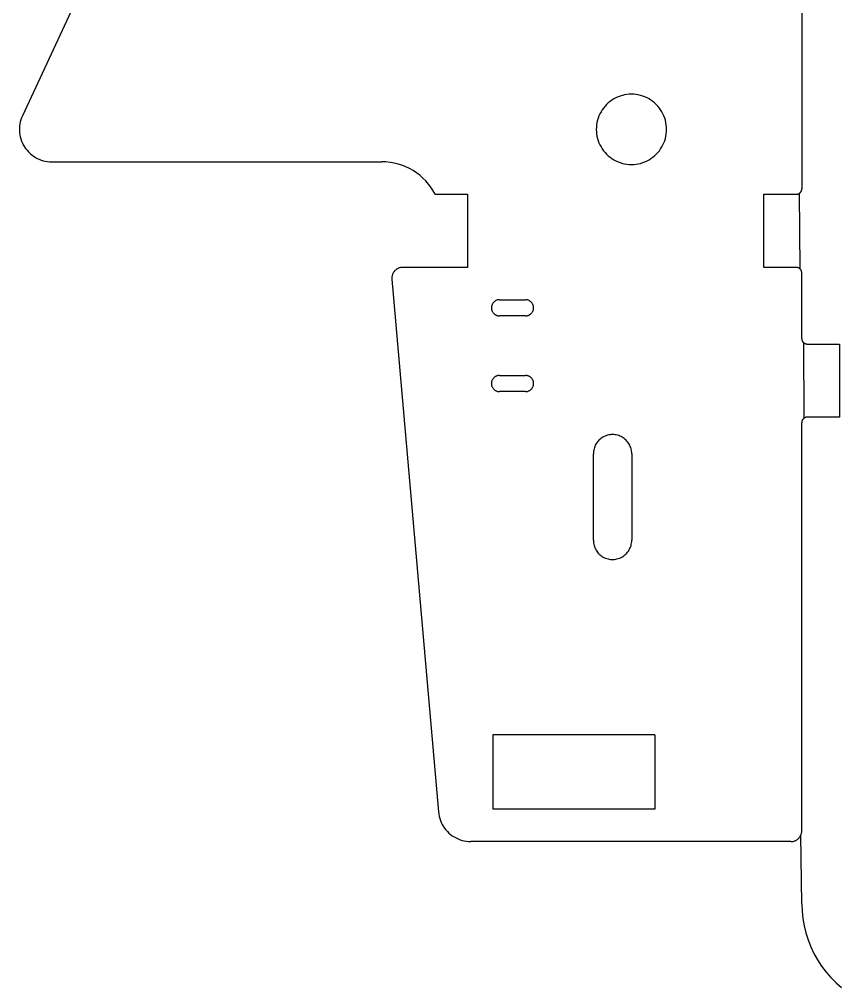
# Model space of a CAD drawing. Extents: x -22.3 to 21.7, y -13.4 to 13.4.
# Drawn here: x 11.323 to 14.313, y -2.059 to 1.467 of the extents above; entities that cross this region are included whole.
import ezdxf

# ---------------------------------------------------------------- set-up
doc = ezdxf.new("R2010")
doc.units = 0
doc.header["$MEASUREMENT"] = 0
doc.layers.get('0').update_dxf_attribs({"linetype": 'CONTINUOUS'})

msp = doc.modelspace()

# ---------------------------------------------------------------- linework, layer by layer
for p, q in [((12.2053, 2.9839), (11.3343, 1.116)), ((14.1719, 2.3357), (14.1719, 0.8496)), ((13.474, 1.1676), (13.4675, 1.1623)), ((13.4808, 1.1725), (13.474, 1.1676)), ((13.4879, 1.1769), (13.4808, 1.1725)), ((13.4953, 1.1809), (13.4879, 1.1769)), ((13.5029, 1.1843), (13.4953, 1.1809)), ((13.5107, 1.1873), (13.5029, 1.1843)), ((13.5187, 1.1897), (13.5107, 1.1873)), ((13.5269, 1.1916), (13.5187, 1.1897)), ((13.5352, 1.193), (13.5269, 1.1916)), ((13.5435, 1.1938), (13.5352, 1.193)), ((13.5519, 1.1941), (13.5435, 1.1938)), ((13.5602, 1.1938), (13.5519, 1.1941)), ((13.5686, 1.193), (13.5602, 1.1938)), ((13.5768, 1.1916), (13.5686, 1.193)), ((13.585, 1.1897), (13.5768, 1.1916)), ((13.593, 1.1873), (13.585, 1.1897)), ((13.6008, 1.1843), (13.593, 1.1873)), ((13.6085, 1.1809), (13.6008, 1.1843)), ((13.6158, 1.1769), (13.6085, 1.1809)), ((13.6229, 1.1725), (13.6158, 1.1769)), ((13.6298, 1.1676), (13.6229, 1.1725)), ((13.6362, 1.1623), (13.6298, 1.1676)), ((13.441, 1.1301), (13.4371, 1.1227)), ((13.4455, 1.1372), (13.441, 1.1301)), ((13.4503, 1.144), (13.4455, 1.1372)), ((13.4557, 1.1505), (13.4503, 1.144)), ((13.4614, 1.1566), (13.4557, 1.1505)), ((13.4675, 1.1623), (13.4614, 1.1566)), ((13.6423, 1.1566), (13.6362, 1.1623)), ((13.6481, 1.1505), (13.6423, 1.1566)), ((13.6534, 1.144), (13.6481, 1.1505)), ((13.6582, 1.1372), (13.6534, 1.144)), ((13.6627, 1.1301), (13.6582, 1.1372)), ((13.6666, 1.1227), (13.6627, 1.1301)), ((11.3265, 1.0937), (11.3249, 1.086)), ((11.3286, 1.1013), (11.3265, 1.0937)), ((11.3312, 1.1088), (11.3286, 1.1013)), ((11.3343, 1.116), (11.3312, 1.1088)), ((13.4283, 1.0992), (13.4264, 1.0911)), ((13.4307, 1.1073), (13.4283, 1.0992)), ((13.4336, 1.1151), (13.4307, 1.1073)), ((13.4371, 1.1227), (13.4336, 1.1151)), ((13.6701, 1.1151), (13.6666, 1.1227)), ((13.673, 1.1073), (13.6701, 1.1151)), ((13.6755, 1.0992), (13.673, 1.1073)), ((13.6774, 1.0911), (13.6755, 1.0992)), ((11.3238, 1.0781), (11.3233, 1.0702)), ((11.3233, 1.0702), (11.3233, 1.0623)), ((11.3233, 1.0623), (11.3238, 1.0545)), ((11.3249, 1.086), (11.3238, 1.0781)), ((13.4242, 1.0745), (13.4239, 1.0661)), ((13.4239, 1.0661), (13.4242, 1.0578)), ((13.425, 1.0828), (13.4242, 1.0745)), ((13.4242, 1.0578), (13.425, 1.0494)), ((13.4264, 1.0911), (13.425, 1.0828)), ((13.6787, 1.0828), (13.6774, 1.0911)), ((13.6795, 1.0745), (13.6787, 1.0828)), ((13.6787, 1.0494), (13.6795, 1.0578)), ((13.6798, 1.0661), (13.6795, 1.0745)), ((13.6795, 1.0578), (13.6798, 1.0661)), ((11.3238, 1.0545), (11.3248, 1.0466)), ((11.3248, 1.0466), (11.3264, 1.0389)), ((11.3264, 1.0389), (11.3285, 1.0313)), ((11.3285, 1.0313), (11.3311, 1.0238)), ((11.3311, 1.0238), (11.3341, 1.0165)), ((13.425, 1.0494), (13.4264, 1.0412)), ((13.4264, 1.0412), (13.4283, 1.033)), ((13.4283, 1.033), (13.4307, 1.025)), ((13.4307, 1.025), (13.4336, 1.0172)), ((13.6701, 1.0172), (13.673, 1.025)), ((13.673, 1.025), (13.6755, 1.033)), ((13.6755, 1.033), (13.6774, 1.0412)), ((13.6774, 1.0412), (13.6787, 1.0494)), ((11.3341, 1.0165), (11.3377, 1.0095)), ((11.3377, 1.0095), (11.3417, 1.0027)), ((11.3417, 1.0027), (11.3462, 0.9961)), ((11.3462, 0.9961), (11.3511, 0.9899)), ((11.3511, 0.9899), (11.3564, 0.9841)), ((13.4336, 1.0172), (13.4371, 1.0095)), ((13.4371, 1.0095), (13.441, 1.0021)), ((13.441, 1.0021), (13.4455, 0.995)), ((13.4455, 0.995), (13.4503, 0.9882)), ((13.4503, 0.9882), (13.4557, 0.9818)), ((13.6481, 0.9818), (13.6534, 0.9882)), ((13.6534, 0.9882), (13.6582, 0.995)), ((13.6582, 0.995), (13.6627, 1.0021)), ((13.6627, 1.0021), (13.6666, 1.0095)), ((13.6666, 1.0095), (13.6701, 1.0172)), ((11.3564, 0.9841), (11.362, 0.9786)), ((11.362, 0.9786), (11.3681, 0.9735)), ((11.3681, 0.9735), (11.3744, 0.9688)), ((11.3744, 0.9688), (11.3811, 0.9645)), ((11.3811, 0.9645), (11.388, 0.9607)), ((11.388, 0.9607), (11.3952, 0.9574)), ((11.3952, 0.9574), (11.4026, 0.9546)), ((11.4026, 0.9546), (11.4101, 0.9522)), ((11.4101, 0.9522), (11.4178, 0.9504)), ((13.4557, 0.9818), (13.4614, 0.9756)), ((13.4614, 0.9756), (13.4675, 0.9699)), ((13.4675, 0.9699), (13.474, 0.9646)), ((13.474, 0.9646), (13.4808, 0.9597)), ((13.4808, 0.9597), (13.4879, 0.9553)), ((13.4879, 0.9553), (13.4953, 0.9514)), ((13.6085, 0.9514), (13.6158, 0.9553)), ((13.6158, 0.9553), (13.6229, 0.9597)), ((13.6229, 0.9597), (13.6298, 0.9646)), ((13.6298, 0.9646), (13.6362, 0.9699)), ((13.6362, 0.9699), (13.6423, 0.9756)), ((13.6423, 0.9756), (13.6481, 0.9818)), ((11.4178, 0.9504), (11.4256, 0.9491)), ((11.4256, 0.9491), (11.4334, 0.9483)), ((11.4334, 0.9483), (11.4413, 0.948)), ((11.4413, 0.948), (12.6432, 0.948)), ((12.6581, 0.9475), (12.6432, 0.948)), ((12.673, 0.946), (12.6581, 0.9475)), ((12.6877, 0.9434), (12.673, 0.946)), ((12.7022, 0.9399), (12.6877, 0.9434)), ((12.7164, 0.9354), (12.7022, 0.9399)), ((12.7303, 0.9299), (12.7164, 0.9354)), ((12.7438, 0.9235), (12.7303, 0.9299)), ((12.7568, 0.9162), (12.7438, 0.9235)), ((13.4953, 0.9514), (13.5029, 0.9479)), ((13.5029, 0.9479), (13.5107, 0.945)), ((13.5107, 0.945), (13.5187, 0.9425)), ((13.5187, 0.9425), (13.5269, 0.9406)), ((13.5269, 0.9406), (13.5352, 0.9393)), ((13.5352, 0.9393), (13.5435, 0.9384)), ((13.5435, 0.9384), (13.5519, 0.9382)), ((13.5519, 0.9382), (13.5602, 0.9384)), ((13.5602, 0.9384), (13.5686, 0.9393)), ((13.5686, 0.9393), (13.5768, 0.9406)), ((13.5768, 0.9406), (13.585, 0.9425)), ((13.585, 0.9425), (13.593, 0.945)), ((13.593, 0.945), (13.6008, 0.9479)), ((13.6008, 0.9479), (13.6085, 0.9514)), ((12.7693, 0.908), (12.7568, 0.9162)), ((12.7812, 0.8989), (12.7693, 0.908)), ((12.7924, 0.8891), (12.7812, 0.8989)), ((12.803, 0.8786), (12.7924, 0.8891)), ((12.8128, 0.8673), (12.803, 0.8786)), ((12.8218, 0.8554), (12.8128, 0.8673)), ((12.83, 0.8429), (12.8218, 0.8554)), ((14.1716, 0.8457), (14.1718, 0.847)), ((14.1718, 0.847), (14.1719, 0.8483)), ((14.1719, 0.8483), (14.1719, 0.8496)), ((12.8373, 0.8299), (12.83, 0.8429)), ((12.8373, 0.8299), (12.9554, 0.8299)), ((12.9554, 0.8299), (12.9554, 0.5638)), ((14.0341, 0.5638), (14.0341, 0.8299)), ((14.0341, 0.8299), (14.1523, 0.8299)), ((14.1523, 0.8299), (14.1535, 0.8299)), ((14.1535, 0.8299), (14.1548, 0.8301)), ((14.1548, 0.8301), (14.1561, 0.8303)), ((14.1561, 0.8303), (14.1573, 0.8306)), ((14.1573, 0.8306), (14.1586, 0.8309)), ((14.1586, 0.8309), (14.1598, 0.8314)), ((14.1598, 0.8314), (14.161, 0.8319)), ((14.161, 0.8319), (14.1621, 0.8325)), ((14.1621, 0.8325), (14.1632, 0.8332)), ((14.1632, 0.8332), (14.1642, 0.834)), ((14.1642, 0.834), (14.1652, 0.8348)), ((14.1657, 0.5585), (14.1642, 0.834)), ((14.1652, 0.8348), (14.1662, 0.8357)), ((14.1662, 0.8357), (14.1671, 0.8366)), ((14.1671, 0.8366), (14.1679, 0.8376)), ((14.1679, 0.8376), (14.1686, 0.8387)), ((14.1686, 0.8387), (14.1693, 0.8397)), ((14.1693, 0.8397), (14.1699, 0.8409)), ((14.1699, 0.8409), (14.1704, 0.8421)), ((14.1704, 0.8421), (14.1709, 0.8433)), ((14.1709, 0.8433), (14.1713, 0.8445)), ((14.1713, 0.8445), (14.1716, 0.8457)), ((12.6801, 0.5314), (12.6797, 0.5288)), ((12.6806, 0.5339), (12.6801, 0.5314)), ((12.6814, 0.5364), (12.6806, 0.5339)), ((12.6822, 0.5389), (12.6814, 0.5364)), ((12.6833, 0.5413), (12.6822, 0.5389)), ((12.6845, 0.5436), (12.6833, 0.5413)), ((12.6858, 0.5458), (12.6845, 0.5436)), ((12.6873, 0.548), (12.6858, 0.5458)), ((12.6889, 0.55), (12.6873, 0.548)), ((12.6907, 0.5519), (12.6889, 0.55)), ((12.6926, 0.5537), (12.6907, 0.5519)), ((12.6946, 0.5554), (12.6926, 0.5537)), ((12.6967, 0.557), (12.6946, 0.5554)), ((12.6989, 0.5583), (12.6967, 0.557)), ((12.7012, 0.5596), (12.6989, 0.5583)), ((12.7036, 0.5607), (12.7012, 0.5596)), ((12.706, 0.5616), (12.7036, 0.5607)), ((12.7085, 0.5624), (12.706, 0.5616)), ((12.7111, 0.563), (12.7085, 0.5624)), ((12.7136, 0.5634), (12.7111, 0.563)), ((12.7162, 0.5637), (12.7136, 0.5634)), ((12.7188, 0.5638), (12.7162, 0.5637)), ((12.9554, 0.5638), (12.7188, 0.5638)), ((14.1523, 0.5638), (14.0341, 0.5638)), ((14.1536, 0.5637), (14.1523, 0.5638)), ((14.1549, 0.5636), (14.1536, 0.5637)), ((14.1563, 0.5634), (14.1549, 0.5636)), ((14.1576, 0.563), (14.1563, 0.5634)), ((14.1588, 0.5626), (14.1576, 0.563)), ((14.1601, 0.5621), (14.1588, 0.5626)), ((14.1613, 0.5616), (14.1601, 0.5621)), ((14.1625, 0.5609), (14.1613, 0.5616)), ((14.1636, 0.5602), (14.1625, 0.5609)), ((14.1647, 0.5593), (14.1636, 0.5602)), ((14.1657, 0.5585), (14.1647, 0.5593)), ((14.1666, 0.5575), (14.1657, 0.5585)), ((14.1675, 0.5565), (14.1666, 0.5575)), ((14.1683, 0.5554), (14.1675, 0.5565)), ((14.1691, 0.5543), (14.1683, 0.5554)), ((14.1697, 0.5531), (14.1691, 0.5543)), ((14.1703, 0.5519), (14.1697, 0.5531)), ((14.1708, 0.5507), (14.1703, 0.5519)), ((14.1712, 0.5494), (14.1708, 0.5507)), ((14.1715, 0.5481), (14.1712, 0.5494)), ((14.1718, 0.5468), (14.1715, 0.5481)), ((14.1719, 0.5454), (14.1718, 0.5468)), ((14.1719, 0.5441), (14.1719, 0.5454)), ((14.1719, 0.3043), (14.1719, 0.5441)), ((12.6797, 0.5288), (12.6795, 0.5262)), ((12.6795, 0.5262), (12.6795, 0.5236)), ((12.6795, 0.5236), (12.6796, 0.521)), ((12.6796, 0.521), (12.8493, -1.4189)), ((13.043, 0.4242), (13.0426, 0.4223)), ((13.0436, 0.426), (13.043, 0.4242)), ((13.0443, 0.4278), (13.0436, 0.426)), ((13.0451, 0.4296), (13.0443, 0.4278)), ((13.046, 0.4313), (13.0451, 0.4296)), ((13.047, 0.4329), (13.046, 0.4313)), ((13.0481, 0.4345), (13.047, 0.4329)), ((13.0493, 0.436), (13.0481, 0.4345)), ((13.0507, 0.4374), (13.0493, 0.436)), ((13.0521, 0.4387), (13.0507, 0.4374)), ((13.0536, 0.4399), (13.0521, 0.4387)), ((13.0551, 0.4411), (13.0536, 0.4399)), ((13.0568, 0.4421), (13.0551, 0.4411)), ((13.0585, 0.443), (13.0568, 0.4421)), ((13.0602, 0.4438), (13.0585, 0.443)), ((13.0621, 0.4445), (13.0602, 0.4438)), ((13.0639, 0.445), (13.0621, 0.4445)), ((13.0658, 0.4455), (13.0639, 0.445)), ((13.0677, 0.4458), (13.0658, 0.4455)), ((13.0696, 0.446), (13.0677, 0.4458)), ((13.0715, 0.446), (13.0696, 0.446)), ((13.0715, 0.446), (13.166, 0.446)), ((13.168, 0.446), (13.166, 0.446)), ((13.1699, 0.4458), (13.168, 0.446)), ((13.1718, 0.4455), (13.1699, 0.4458)), ((13.1737, 0.445), (13.1718, 0.4455)), ((13.1755, 0.4445), (13.1737, 0.445)), ((13.1773, 0.4438), (13.1755, 0.4445)), ((13.1791, 0.443), (13.1773, 0.4438)), ((13.1808, 0.4421), (13.1791, 0.443)), ((13.1824, 0.4411), (13.1808, 0.4421)), ((13.184, 0.4399), (13.1824, 0.4411)), ((13.1855, 0.4387), (13.184, 0.4399)), ((13.1869, 0.4374), (13.1855, 0.4387)), ((13.1882, 0.436), (13.1869, 0.4374)), ((13.1895, 0.4345), (13.1882, 0.436)), ((13.1906, 0.4329), (13.1895, 0.4345)), ((13.1916, 0.4313), (13.1906, 0.4329)), ((13.1925, 0.4296), (13.1916, 0.4313)), ((13.1933, 0.4278), (13.1925, 0.4296)), ((13.194, 0.426), (13.1933, 0.4278)), ((13.1946, 0.4242), (13.194, 0.426)), ((13.195, 0.4223), (13.1946, 0.4242)), ((13.0421, 0.4184), (13.042, 0.4165)), ((13.042, 0.4165), (13.0421, 0.4146)), ((13.0423, 0.4204), (13.0421, 0.4184)), ((13.0421, 0.4146), (13.0423, 0.4127)), ((13.0426, 0.4223), (13.0423, 0.4204)), ((13.0423, 0.4127), (13.0426, 0.4108)), ((13.0426, 0.4108), (13.043, 0.4089)), ((13.043, 0.4089), (13.0436, 0.407)), ((13.0436, 0.407), (13.0443, 0.4052)), ((13.0443, 0.4052), (13.0451, 0.4035)), ((13.0451, 0.4035), (13.046, 0.4018)), ((13.046, 0.4018), (13.047, 0.4001)), ((13.047, 0.4001), (13.0481, 0.3985)), ((13.0481, 0.3985), (13.0493, 0.397)), ((13.0493, 0.397), (13.0507, 0.3956)), ((13.0507, 0.3956), (13.0521, 0.3943)), ((13.0521, 0.3943), (13.0536, 0.3931)), ((13.0536, 0.3931), (13.0551, 0.392)), ((13.0551, 0.392), (13.0568, 0.3909)), ((13.0568, 0.3909), (13.0585, 0.39)), ((13.0585, 0.39), (13.0602, 0.3892)), ((13.0602, 0.3892), (13.0621, 0.3886)), ((13.0621, 0.3886), (13.0639, 0.388)), ((13.0639, 0.388), (13.0658, 0.3876)), ((13.1718, 0.3876), (13.1737, 0.388)), ((13.1737, 0.388), (13.1755, 0.3886)), ((13.1755, 0.3886), (13.1773, 0.3892)), ((13.1773, 0.3892), (13.1791, 0.39)), ((13.1791, 0.39), (13.1808, 0.3909)), ((13.1808, 0.3909), (13.1824, 0.392)), ((13.1824, 0.392), (13.184, 0.3931)), ((13.184, 0.3931), (13.1855, 0.3943)), ((13.1855, 0.3943), (13.1869, 0.3956)), ((13.1869, 0.3956), (13.1882, 0.397)), ((13.1882, 0.397), (13.1895, 0.3985)), ((13.1895, 0.3985), (13.1906, 0.4001)), ((13.1906, 0.4001), (13.1916, 0.4018)), ((13.1916, 0.4018), (13.1925, 0.4035)), ((13.1925, 0.4035), (13.1933, 0.4052)), ((13.1933, 0.4052), (13.194, 0.407)), ((13.194, 0.407), (13.1946, 0.4089)), ((13.1946, 0.4089), (13.195, 0.4108)), ((13.1953, 0.4204), (13.195, 0.4223)), ((13.195, 0.4108), (13.1953, 0.4127)), ((13.1955, 0.4184), (13.1953, 0.4204)), ((13.1953, 0.4127), (13.1955, 0.4146)), ((13.1956, 0.4165), (13.1955, 0.4184)), ((13.1955, 0.4146), (13.1956, 0.4165)), ((13.0658, 0.3876), (13.0677, 0.3872)), ((13.0677, 0.3872), (13.0696, 0.3871)), ((13.0696, 0.3871), (13.0715, 0.387)), ((13.166, 0.387), (13.0715, 0.387)), ((13.166, 0.387), (13.168, 0.3871)), ((13.168, 0.3871), (13.1699, 0.3872)), ((13.1699, 0.3872), (13.1718, 0.3876)), ((14.1719, 0.3043), (14.172, 0.3029)), ((14.172, 0.3029), (14.1721, 0.3016)), ((14.1721, 0.3016), (14.1723, 0.3003)), ((14.1721, 0.3016), (14.1727, 0.299)), ((14.1723, 0.3003), (14.1727, 0.299)), ((14.1727, 0.299), (14.1731, 0.2977)), ((14.1727, 0.299), (14.1736, 0.2964)), ((14.1731, 0.2977), (14.1736, 0.2964)), ((14.1736, 0.2964), (14.1741, 0.2952)), ((14.1741, 0.2952), (14.1748, 0.294)), ((14.1748, 0.294), (14.1755, 0.2929)), ((14.1755, 0.2929), (14.1764, 0.2918)), ((14.1764, 0.2918), (14.1772, 0.2908)), ((14.1772, 0.2908), (14.1782, 0.2899)), ((14.1782, 0.2899), (14.1792, 0.289)), ((14.1782, 0.2899), (14.1796, 0.0144)), ((14.1792, 0.289), (14.1803, 0.2882)), ((14.1803, 0.2882), (14.1814, 0.2874)), ((14.1814, 0.2874), (14.1826, 0.2868)), ((14.1826, 0.2868), (14.1838, 0.2862)), ((14.1838, 0.2862), (14.185, 0.2857)), ((14.185, 0.2857), (14.1863, 0.2853)), ((14.1863, 0.2853), (14.1876, 0.285)), ((14.1876, 0.285), (14.1889, 0.2848)), ((14.1889, 0.2848), (14.1903, 0.2846)), ((14.1903, 0.2846), (14.1916, 0.2846)), ((14.1916, 0.2846), (14.3097, 0.2846)), ((14.3097, 0.2846), (14.3097, 0.0184)), ((13.0422, 0.1439), (13.042, 0.1419)), ((13.042, 0.1419), (13.042, 0.1399)), ((13.0424, 0.1458), (13.0422, 0.1439)), ((13.0428, 0.1478), (13.0424, 0.1458)), ((13.0433, 0.1497), (13.0428, 0.1478)), ((13.044, 0.1515), (13.0433, 0.1497)), ((13.0448, 0.1534), (13.044, 0.1515)), ((13.0456, 0.1551), (13.0448, 0.1534)), ((13.0467, 0.1568), (13.0456, 0.1551)), ((13.0478, 0.1584), (13.0467, 0.1568)), ((13.049, 0.16), (13.0478, 0.1584)), ((13.0503, 0.1615), (13.049, 0.16)), ((13.0517, 0.1628), (13.0503, 0.1615)), ((13.0532, 0.1641), (13.0517, 0.1628)), ((13.0548, 0.1653), (13.0532, 0.1641)), ((13.0565, 0.1663), (13.0548, 0.1653)), ((13.0582, 0.1673), (13.0565, 0.1663)), ((13.06, 0.1681), (13.0582, 0.1673)), ((13.0619, 0.1688), (13.06, 0.1681)), ((13.0637, 0.1694), (13.0619, 0.1688)), ((13.0657, 0.1699), (13.0637, 0.1694)), ((13.0676, 0.1702), (13.0657, 0.1699)), ((13.0696, 0.1704), (13.0676, 0.1702)), ((13.0715, 0.1705), (13.0696, 0.1704)), ((13.0715, 0.1705), (13.166, 0.1705)), ((13.168, 0.1704), (13.166, 0.1705)), ((13.17, 0.1702), (13.168, 0.1704)), ((13.1719, 0.1699), (13.17, 0.1702)), ((13.1738, 0.1694), (13.1719, 0.1699)), ((13.1757, 0.1688), (13.1738, 0.1694)), ((13.1776, 0.1681), (13.1757, 0.1688)), ((13.1793, 0.1673), (13.1776, 0.1681)), ((13.1811, 0.1663), (13.1793, 0.1673)), ((13.1827, 0.1653), (13.1811, 0.1663)), ((13.1843, 0.1641), (13.1827, 0.1653)), ((13.1858, 0.1628), (13.1843, 0.1641)), ((13.1873, 0.1615), (13.1858, 0.1628)), ((13.1886, 0.16), (13.1873, 0.1615)), ((13.1898, 0.1584), (13.1886, 0.16)), ((13.1909, 0.1568), (13.1898, 0.1584)), ((13.1919, 0.1551), (13.1909, 0.1568)), ((13.1928, 0.1534), (13.1919, 0.1551)), ((13.1936, 0.1515), (13.1928, 0.1534)), ((13.1942, 0.1497), (13.1936, 0.1515)), ((13.1948, 0.1478), (13.1942, 0.1497)), ((13.1951, 0.1458), (13.1948, 0.1478)), ((13.1954, 0.1439), (13.1951, 0.1458)), ((13.1955, 0.1419), (13.1954, 0.1439)), ((13.1955, 0.1399), (13.1955, 0.1419)), ((13.042, 0.1399), (13.0422, 0.138)), ((13.0422, 0.138), (13.0424, 0.136)), ((13.0424, 0.136), (13.0428, 0.1341)), ((13.0428, 0.1341), (13.0433, 0.1322)), ((13.0433, 0.1322), (13.044, 0.1303)), ((13.044, 0.1303), (13.0448, 0.1285)), ((13.0448, 0.1285), (13.0456, 0.1267)), ((13.0456, 0.1267), (13.0467, 0.125)), ((13.0467, 0.125), (13.0478, 0.1234)), ((13.0478, 0.1234), (13.049, 0.1219)), ((13.049, 0.1219), (13.0503, 0.1204)), ((13.0503, 0.1204), (13.0517, 0.119)), ((13.0517, 0.119), (13.0532, 0.1178)), ((13.0532, 0.1178), (13.0548, 0.1166)), ((13.0548, 0.1166), (13.0565, 0.1155)), ((13.0565, 0.1155), (13.0582, 0.1146)), ((13.0582, 0.1146), (13.06, 0.1137)), ((13.06, 0.1137), (13.0619, 0.113)), ((13.0619, 0.113), (13.0637, 0.1124)), ((13.0637, 0.1124), (13.0657, 0.112)), ((13.0657, 0.112), (13.0676, 0.1117)), ((13.0676, 0.1117), (13.0696, 0.1115)), ((13.0696, 0.1115), (13.0715, 0.1114)), ((13.166, 0.1114), (13.0715, 0.1114)), ((13.166, 0.1114), (13.168, 0.1115)), ((13.168, 0.1115), (13.17, 0.1117)), ((13.17, 0.1117), (13.1719, 0.112)), ((13.1719, 0.112), (13.1738, 0.1124)), ((13.1738, 0.1124), (13.1757, 0.113)), ((13.1757, 0.113), (13.1776, 0.1137)), ((13.1776, 0.1137), (13.1793, 0.1146)), ((13.1793, 0.1146), (13.1811, 0.1155)), ((13.1811, 0.1155), (13.1827, 0.1166)), ((13.1827, 0.1166), (13.1843, 0.1178)), ((13.1843, 0.1178), (13.1858, 0.119)), ((13.1858, 0.119), (13.1873, 0.1204)), ((13.1873, 0.1204), (13.1886, 0.1219)), ((13.1886, 0.1219), (13.1898, 0.1234)), ((13.1898, 0.1234), (13.1909, 0.125)), ((13.1909, 0.125), (13.1919, 0.1267)), ((13.1919, 0.1267), (13.1928, 0.1285)), ((13.1928, 0.1285), (13.1936, 0.1303)), ((13.1936, 0.1303), (13.1942, 0.1322)), ((13.1942, 0.1322), (13.1948, 0.1341)), ((13.1948, 0.1341), (13.1951, 0.136)), ((13.1951, 0.136), (13.1954, 0.138)), ((13.1954, 0.138), (13.1955, 0.1399)), ((14.172, 0), (14.1719, -0.0012)), ((14.1721, 0.0013), (14.172, 0)), ((14.1723, 0.0026), (14.1721, 0.0013)), ((14.1726, 0.0039), (14.1723, 0.0026)), ((14.1734, 0.0063), (14.1726, 0.0039)), ((14.173, 0.0051), (14.1726, 0.0039)), ((14.1734, 0.0063), (14.173, 0.0051)), ((14.174, 0.0075), (14.1734, 0.0063)), ((14.1746, 0.0086), (14.174, 0.0075)), ((14.1753, 0.0097), (14.1746, 0.0086)), ((14.176, 0.0107), (14.1753, 0.0097)), ((14.1768, 0.0117), (14.176, 0.0107)), ((14.1777, 0.0127), (14.1768, 0.0117)), ((14.1786, 0.0136), (14.1777, 0.0127)), ((14.1796, 0.0144), (14.1786, 0.0136)), ((14.1807, 0.0151), (14.1796, 0.0144)), ((14.1818, 0.0158), (14.1807, 0.0151)), ((14.1829, 0.0164), (14.1818, 0.0158)), ((14.1841, 0.0169), (14.1829, 0.0164)), ((14.1853, 0.0174), (14.1841, 0.0169)), ((14.1865, 0.0178), (14.1853, 0.0174)), ((14.1878, 0.0181), (14.1865, 0.0178)), ((14.1891, 0.0183), (14.1878, 0.0181)), ((14.1903, 0.0184), (14.1891, 0.0183)), ((14.1916, 0.0184), (14.1903, 0.0184)), ((14.3097, 0.0184), (14.1916, 0.0184)), ((14.1719, -1.4873), (14.1719, -0.0012)), ((13.4304, -0.0689), (13.4275, -0.0724)), ((13.4335, -0.0656), (13.4304, -0.0689)), ((13.4369, -0.0624), (13.4335, -0.0656)), ((13.4404, -0.0595), (13.4369, -0.0624)), ((13.4441, -0.0569), (13.4404, -0.0595)), ((13.448, -0.0545), (13.4441, -0.0569)), ((13.4521, -0.0523), (13.448, -0.0545)), ((13.4562, -0.0504), (13.4521, -0.0523)), ((13.4605, -0.0488), (13.4562, -0.0504)), ((13.4649, -0.0475), (13.4605, -0.0488)), ((13.4693, -0.0464), (13.4649, -0.0475)), ((13.4738, -0.0457), (13.4693, -0.0464)), ((13.4784, -0.0452), (13.4738, -0.0457)), ((13.483, -0.0451), (13.4784, -0.0452)), ((13.4875, -0.0452), (13.483, -0.0451)), ((13.4921, -0.0457), (13.4875, -0.0452)), ((13.4966, -0.0464), (13.4921, -0.0457)), ((13.501, -0.0475), (13.4966, -0.0464)), ((13.5054, -0.0488), (13.501, -0.0475)), ((13.5097, -0.0504), (13.5054, -0.0488)), ((13.5139, -0.0523), (13.5097, -0.0504)), ((13.5179, -0.0545), (13.5139, -0.0523)), ((13.5218, -0.0569), (13.5179, -0.0545)), ((13.5255, -0.0595), (13.5218, -0.0569)), ((13.529, -0.0624), (13.5255, -0.0595)), ((13.5324, -0.0656), (13.529, -0.0624)), ((13.5355, -0.0689), (13.5324, -0.0656)), ((13.5384, -0.0724), (13.5355, -0.0689)), ((13.4144, -0.1013), (13.4137, -0.1059)), ((13.4155, -0.0969), (13.4144, -0.1013)), ((13.4168, -0.0925), (13.4155, -0.0969)), ((13.4184, -0.0882), (13.4168, -0.0925)), ((13.4203, -0.0841), (13.4184, -0.0882)), ((13.4224, -0.08), (13.4203, -0.0841)), ((13.4249, -0.0762), (13.4224, -0.08)), ((13.4275, -0.0724), (13.4249, -0.0762)), ((13.5411, -0.0762), (13.5384, -0.0724)), ((13.5435, -0.08), (13.5411, -0.0762)), ((13.5456, -0.0841), (13.5435, -0.08)), ((13.5475, -0.0882), (13.5456, -0.0841)), ((13.5491, -0.0925), (13.5475, -0.0882)), ((13.5505, -0.0969), (13.5491, -0.0925)), ((13.5515, -0.1013), (13.5505, -0.0969)), ((13.5522, -0.1059), (13.5515, -0.1013)), ((13.4132, -0.1104), (13.4131, -0.115)), ((13.4131, -0.4299), (13.4131, -0.115)), ((13.4137, -0.1059), (13.4132, -0.1104)), ((13.5527, -0.1104), (13.5522, -0.1059)), ((13.5528, -0.115), (13.5527, -0.1104)), ((13.5528, -0.115), (13.5528, -0.4299)), ((13.4131, -0.4299), (13.4132, -0.4346)), ((13.4132, -0.4346), (13.4137, -0.4393)), ((13.4137, -0.4393), (13.4145, -0.4439)), ((13.4145, -0.4439), (13.4156, -0.4484)), ((13.4156, -0.4484), (13.4169, -0.4529)), ((13.4169, -0.4529), (13.4186, -0.4572)), ((13.4186, -0.4572), (13.4206, -0.4615)), ((13.5453, -0.4615), (13.5473, -0.4572)), ((13.5473, -0.4572), (13.549, -0.4529)), ((13.549, -0.4529), (13.5504, -0.4484)), ((13.5504, -0.4484), (13.5514, -0.4439)), ((13.5514, -0.4439), (13.5522, -0.4393)), ((13.5522, -0.4393), (13.5527, -0.4346)), ((13.5527, -0.4346), (13.5528, -0.4299)), ((13.4206, -0.4615), (13.4228, -0.4656)), ((13.4228, -0.4656), (13.4253, -0.4695)), ((13.4253, -0.4695), (13.4281, -0.4732)), ((13.4281, -0.4732), (13.4311, -0.4768)), ((13.4311, -0.4768), (13.4344, -0.4802)), ((13.4344, -0.4802), (13.4378, -0.4833)), ((13.4378, -0.4833), (13.4415, -0.4862)), ((13.4415, -0.4862), (13.4454, -0.4888)), ((13.4454, -0.4888), (13.4494, -0.4912)), ((13.4494, -0.4912), (13.4535, -0.4933)), ((13.4535, -0.4933), (13.4578, -0.4952)), ((13.5081, -0.4952), (13.5124, -0.4933)), ((13.5124, -0.4933), (13.5165, -0.4912)), ((13.5165, -0.4912), (13.5206, -0.4888)), ((13.5206, -0.4888), (13.5244, -0.4862)), ((13.5244, -0.4862), (13.5281, -0.4833)), ((13.5281, -0.4833), (13.5315, -0.4802)), ((13.5315, -0.4802), (13.5348, -0.4768)), ((13.5348, -0.4768), (13.5378, -0.4732)), ((13.5378, -0.4732), (13.5406, -0.4695)), ((13.5406, -0.4695), (13.5431, -0.4656)), ((13.5431, -0.4656), (13.5453, -0.4615)), ((13.4578, -0.4952), (13.4623, -0.4967)), ((13.4623, -0.4967), (13.4668, -0.4979)), ((13.4668, -0.4979), (13.4713, -0.4988)), ((13.4713, -0.4988), (13.476, -0.4995)), ((13.476, -0.4995), (13.4806, -0.4998)), ((13.4806, -0.4998), (13.4853, -0.4998)), ((13.4853, -0.4998), (13.49, -0.4995)), ((13.49, -0.4995), (13.4946, -0.4988)), ((13.4946, -0.4988), (13.4992, -0.4979)), ((13.4992, -0.4979), (13.5037, -0.4967)), ((13.5037, -0.4967), (13.5081, -0.4952)), ((13.6371, -1.1386), (13.0466, -1.1386)), ((13.0466, -1.1386), (13.0466, -1.4086)), ((13.6371, -1.1386), (13.6371, -1.4086)), ((13.6371, -1.4086), (13.0466, -1.4086)), ((12.8493, -1.4189), (12.8503, -1.4268)), ((12.8503, -1.4268), (12.8518, -1.4346)), ((12.8518, -1.4346), (12.8538, -1.4423)), ((12.8538, -1.4423), (12.8563, -1.4499)), ((12.8563, -1.4499), (12.8594, -1.4572)), ((12.8594, -1.4572), (12.8629, -1.4644)), ((12.8629, -1.4644), (12.8669, -1.4713)), ((12.8669, -1.4713), (12.8713, -1.4779)), ((12.8713, -1.4779), (12.8762, -1.4842)), ((12.8762, -1.4842), (12.8815, -1.4901)), ((12.8815, -1.4901), (12.8872, -1.4957)), ((12.8872, -1.4957), (12.8932, -1.5009)), ((12.8932, -1.5009), (12.8996, -1.5056)), ((12.8996, -1.5056), (12.9063, -1.5099)), ((12.9063, -1.5099), (12.9133, -1.5138)), ((12.9133, -1.5138), (12.9205, -1.5172)), ((14.1585, -1.5169), (14.1604, -1.5152)), ((14.1604, -1.5152), (14.1622, -1.5133)), ((14.1622, -1.5133), (14.1638, -1.5113)), ((14.1638, -1.5113), (14.1653, -1.5092)), ((14.1653, -1.5092), (14.1667, -1.507)), ((14.1667, -1.507), (14.1679, -1.5048)), ((14.1679, -1.5048), (14.1689, -1.5024)), ((14.1689, -1.5024), (14.1698, -1.5)), ((14.1719, -1.7532), (14.1689, -1.5024)), ((14.1698, -1.5), (14.1706, -1.4975)), ((14.1706, -1.4975), (14.1712, -1.495)), ((14.1712, -1.495), (14.1716, -1.4925)), ((14.1716, -1.4925), (14.1719, -1.4899)), ((14.1719, -1.4899), (14.1719, -1.4873)), ((12.9205, -1.5172), (12.9279, -1.5201)), ((12.9279, -1.5201), (12.9355, -1.5224)), ((12.9355, -1.5224), (12.9433, -1.5243)), ((12.9433, -1.5243), (12.9511, -1.5256)), ((12.9511, -1.5256), (12.959, -1.5264)), ((12.959, -1.5264), (12.967, -1.5267)), ((14.1326, -1.5267), (12.967, -1.5267)), ((14.1326, -1.5267), (14.1351, -1.5266)), ((14.1351, -1.5266), (14.1377, -1.5264)), ((14.1377, -1.5264), (14.1402, -1.526)), ((14.1402, -1.526), (14.1428, -1.5254)), ((14.1428, -1.5254), (14.1452, -1.5246)), ((14.1452, -1.5246), (14.1476, -1.5237)), ((14.1476, -1.5237), (14.15, -1.5227)), ((14.15, -1.5227), (14.1523, -1.5214)), ((14.1523, -1.5214), (14.1544, -1.5201)), ((14.1544, -1.5201), (14.1565, -1.5186)), ((14.1565, -1.5186), (14.1585, -1.5169)), ((14.1719, -1.7532), (14.1729, -1.7801)), ((14.1729, -1.7801), (14.1756, -1.8068)), ((14.1756, -1.8068), (14.1802, -1.8333)), ((14.1802, -1.8333), (14.1865, -1.8594)), ((14.1865, -1.8594), (14.1947, -1.8851)), ((14.1947, -1.8851), (14.2045, -1.9101)), ((14.2045, -1.9101), (14.2161, -1.9343)), ((14.2161, -1.9343), (14.2293, -1.9578)), ((14.2293, -1.9578), (14.244, -1.9803)), ((14.244, -1.9803), (14.2602, -2.0017)), ((14.2602, -2.0017), (14.2779, -2.0219)), ((14.2779, -2.0219), (14.2969, -2.0409)), ((14.2969, -2.0409), (14.3172, -2.0586))]:
    msp.add_line(p, q)

doc.saveas('drawing.dxf')
